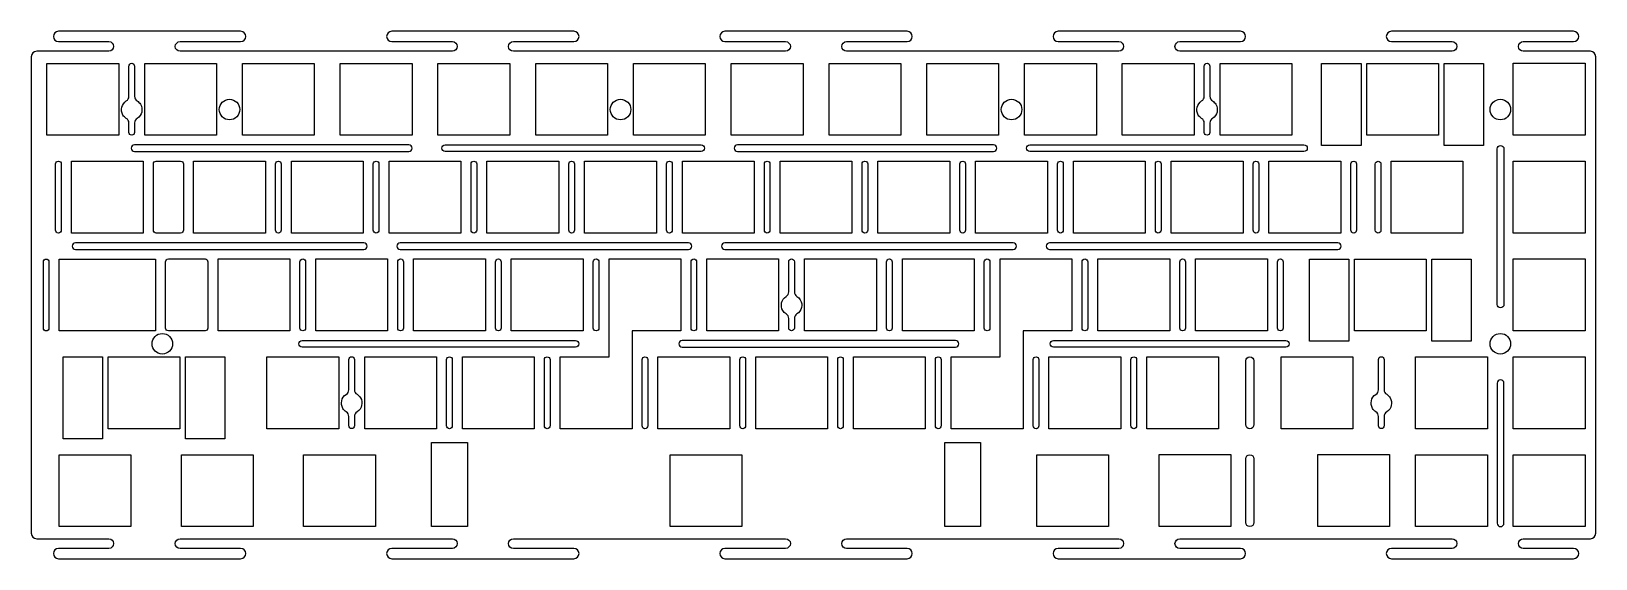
# Model space of a CAD drawing. Header units: millimetres. Extents: x 3 to 308, y -111 to -8.
import ezdxf

# ---------------------------------------------------------------- set-up
doc = ezdxf.new("R2010")
doc.units = ezdxf.units.MM
doc.layers.get('0').update_dxf_attribs({"linetype": 'CONTINUOUS'})

msp = doc.modelspace()

# ---------------------------------------------------------------- linework, layer by layer
for p, q in [((43.61, -8.36), (8.11, -8.36)), ((108.55, -8.36), (73.05, -8.36)), ((173.49, -8.36), (137.99, -8.36)), ((238.43, -8.36), (202.93, -8.36)), ((303.36, -8.36), (267.86, -8.36)), ((8.11, -10.36), (17.92, -10.36)), ((31.81, -10.36), (43.61, -10.36)), ((73.05, -10.36), (84.86, -10.36)), ((96.75, -10.36), (108.55, -10.36)), ((137.99, -10.36), (149.79, -10.36)), ((161.68, -10.36), (173.49, -10.36)), ((202.93, -10.36), (214.73, -10.36)), ((226.62, -10.36), (238.43, -10.36)), ((267.86, -10.36), (279.67, -10.36)), ((293.56, -10.36), (303.36, -10.36)), ((2.81, -13.3), (2.81, -106.11)), ((17.92, -12.25), (3.86, -12.25)), ((21.83, -21.02), (21.83, -15.14)), ((22.93, -15.14), (22.93, -21.01)), ((84.86, -12.25), (31.81, -12.25)), ((149.79, -12.25), (96.75, -12.25)), ((214.73, -12.25), (161.68, -12.25)), ((279.67, -12.25), (226.62, -12.25)), ((231.38, -21.02), (231.38, -15.14)), ((232.48, -15.14), (232.48, -21.01)), ((306.62, -12.25), (293.56, -12.25)), ((307.67, -106.11), (307.67, -13.3)), ((21.83, -28.04), (21.83, -26.21)), ((22.93, -26.21), (22.93, -28.04)), ((231.38, -28.04), (231.38, -26.21)), ((232.48, -26.21), (232.48, -28.04)), ((76.36, -30.47), (22.94, -30.47)), ((83.46, -30.47), (133.33, -30.47)), ((190.3, -30.47), (140.43, -30.47)), ((197.4, -30.47), (250.82, -30.47)), ((22.94, -31.77), (76.36, -31.77)), ((133.33, -31.77), (83.46, -31.77)), ((140.43, -31.77), (190.3, -31.77)), ((250.82, -31.77), (197.4, -31.77)), ((288.49, -61.55), (288.49, -31.25)), ((289.79, -31.25), (289.79, -61.55)), ((7.55, -47.09), (7.55, -34.19)), ((8.65, -34.19), (8.65, -47.09)), ((26.6, -47.09), (26.6, -34.19)), ((27.15, -33.64), (31.91, -33.64)), ((32.46, -34.19), (32.46, -47.09)), ((50.41, -47.09), (50.41, -34.19)), ((51.51, -34.19), (51.51, -47.09)), ((69.46, -47.09), (69.46, -34.19)), ((70.56, -34.19), (70.56, -47.09)), ((88.51, -47.09), (88.51, -34.19)), ((89.61, -34.19), (89.61, -47.09)), ((107.56, -47.09), (107.56, -34.19)), ((108.66, -34.19), (108.66, -47.09)), ((126.61, -47.09), (126.61, -34.19)), ((127.71, -34.19), (127.71, -47.09)), ((145.66, -47.09), (145.66, -34.19)), ((146.76, -34.19), (146.76, -47.09)), ((164.71, -47.09), (164.71, -34.19)), ((165.81, -34.19), (165.81, -47.09)), ((183.76, -47.09), (183.76, -34.19)), ((184.86, -34.19), (184.86, -47.09)), ((202.81, -47.09), (202.81, -34.19)), ((203.91, -34.19), (203.91, -47.09)), ((221.86, -47.09), (221.86, -34.19)), ((222.96, -34.19), (222.96, -47.09)), ((240.91, -47.09), (240.91, -34.19)), ((242.01, -34.19), (242.01, -47.09)), ((259.96, -47.09), (259.96, -34.19)), ((261.06, -34.19), (261.06, -47.09)), ((264.72, -47.1), (264.72, -34.2)), ((265.82, -34.2), (265.82, -47.1)), ((31.91, -47.64), (27.15, -47.64)), ((67.6, -49.53), (11.42, -49.53)), ((11.42, -50.83), (67.6, -50.83)), ((130.88, -49.53), (74.7, -49.53)), ((74.7, -50.83), (130.88, -50.83)), ((194.16, -49.53), (137.98, -49.53)), ((137.98, -50.83), (194.16, -50.83)), ((257.43, -49.53), (201.26, -49.53)), ((201.26, -50.83), (257.43, -50.83)), ((5.16, -66.16), (5.16, -53.26)), ((6.26, -53.26), (6.26, -66.16)), ((28.98, -66.14), (28.98, -53.24)), ((29.53, -52.69), (36.67, -52.69)), ((37.22, -53.24), (37.22, -66.14)), ((55.17, -66.14), (55.17, -53.24)), ((56.27, -53.24), (56.27, -66.14)), ((74.22, -66.14), (74.22, -53.24)), ((75.32, -53.24), (75.32, -66.14)), ((93.27, -66.14), (93.27, -53.24)), ((94.37, -53.24), (94.37, -66.14)), ((112.32, -66.14), (112.32, -53.24)), ((113.42, -53.24), (113.42, -66.14)), ((131.37, -66.14), (131.37, -53.24)), ((132.47, -53.24), (132.47, -66.14)), ((150.41, -59.1), (150.41, -53.23)), ((151.51, -53.23), (151.51, -59.1)), ((169.47, -66.14), (169.47, -53.24)), ((170.57, -53.24), (170.57, -66.14)), ((188.52, -66.14), (188.52, -53.24)), ((189.62, -53.24), (189.62, -66.14)), ((207.57, -66.14), (207.57, -53.24)), ((208.67, -53.24), (208.67, -66.14)), ((226.62, -66.14), (226.62, -53.24)), ((227.72, -53.24), (227.72, -66.14)), ((245.67, -66.14), (245.67, -53.24)), ((246.77, -53.24), (246.77, -66.14)), ((36.67, -66.69), (29.53, -66.69)), ((150.41, -66.13), (150.41, -64.29)), ((151.51, -64.3), (151.51, -66.13)), ((55.58, -68.55), (108.85, -68.55)), ((108.85, -69.85), (55.58, -69.85)), ((182.89, -68.55), (129.63, -68.55)), ((129.63, -69.85), (182.89, -69.85)), ((202.01, -68.55), (247.28, -68.55)), ((247.28, -69.85), (202.01, -69.85)), ((64.69, -78.15), (64.69, -72.28)), ((65.79, -72.28), (65.79, -78.15)), ((83.75, -85.19), (83.75, -72.29)), ((84.85, -72.29), (84.85, -85.19)), ((102.8, -85.19), (102.8, -72.29)), ((103.9, -72.29), (103.9, -85.19)), ((121.85, -85.19), (121.85, -72.29)), ((122.95, -72.29), (122.95, -85.19)), ((140.9, -85.19), (140.9, -72.29)), ((142, -72.29), (142, -85.19)), ((159.95, -85.19), (159.95, -72.29)), ((161.05, -72.29), (161.05, -85.19)), ((179, -85.19), (179, -72.29)), ((180.1, -72.29), (180.1, -85.19)), ((198.05, -85.19), (198.05, -72.29)), ((199.15, -72.29), (199.15, -85.19)), ((217.1, -85.19), (217.1, -72.29)), ((218.2, -72.29), (218.2, -85.19)), ((239.47, -84.94), (239.47, -72.54)), ((241.07, -72.54), (241.07, -84.94)), ((265.34, -78.15), (265.34, -72.28)), ((266.44, -72.28), (266.44, -78.15)), ((288.49, -76.86), (288.49, -104.16)), ((289.79, -104.16), (289.79, -76.86)), ((64.69, -85.18), (64.69, -83.34)), ((65.79, -83.35), (65.79, -85.18)), ((265.34, -85.18), (265.34, -83.34)), ((266.44, -83.35), (266.44, -85.18)), ((239.47, -104), (239.47, -91.6)), ((241.07, -91.6), (241.07, -104)), ((3.86, -107.16), (17.92, -107.16)), ((17.92, -109.05), (8.11, -109.05)), ((31.81, -107.16), (84.86, -107.16)), ((43.61, -109.05), (31.81, -109.05)), ((84.86, -109.05), (73.05, -109.05)), ((96.75, -107.16), (149.79, -107.16)), ((108.55, -109.05), (96.75, -109.05)), ((149.79, -109.05), (137.99, -109.05)), ((161.68, -107.16), (214.73, -107.16)), ((173.49, -109.05), (161.68, -109.05)), ((214.73, -109.05), (202.93, -109.05)), ((226.62, -107.16), (279.67, -107.16)), ((238.43, -109.05), (226.62, -109.05)), ((279.67, -109.05), (267.86, -109.05)), ((293.56, -107.16), (306.62, -107.16)), ((303.36, -109.05), (293.56, -109.05)), ((8.11, -111.05), (43.61, -111.05)), ((73.05, -111.05), (108.55, -111.05)), ((137.99, -111.05), (173.49, -111.05)), ((202.93, -111.05), (238.43, -111.05)), ((267.86, -111.05), (303.36, -111.05))]:
    msp.add_line(p, q)
for points in [[(19.86, -14.6), (19.86, -28.6), (5.86, -28.6), (5.86, -14.6)], [(24.91, -28.6), (24.91, -14.6), (38.91, -14.6), (38.91, -28.6)], [(43.96, -14.6), (57.96, -14.6), (57.96, -28.6), (43.96, -28.6)], [(63.01, -14.6), (77.01, -14.6), (77.01, -28.6), (63.01, -28.6)], [(96.06, -14.6), (96.06, -28.6), (82.06, -28.6), (82.06, -14.6)], [(115.11, -14.6), (115.11, -28.6), (101.11, -28.6), (101.11, -14.6)], [(134.16, -14.6), (134.16, -28.6), (120.16, -28.6), (120.16, -14.6)], [(153.21, -28.6), (139.21, -28.6), (139.21, -14.6), (153.21, -14.6)], [(158.26, -14.6), (172.26, -14.6), (172.26, -28.6), (158.26, -28.6)], [(177.31, -14.6), (191.31, -14.6), (191.31, -28.6), (177.31, -28.6)], [(196.36, -28.6), (196.36, -14.6), (210.36, -14.6), (210.36, -28.6)], [(215.41, -14.6), (229.41, -14.6), (229.41, -28.6), (215.41, -28.6)], [(234.46, -28.6), (234.46, -14.6), (248.46, -14.6), (248.46, -28.6)], [(261.94, -14.6), (261.94, -30.6), (254.26, -30.6), (254.26, -14.6)], [(263.04, -28.6), (263.04, -14.6), (277.04, -14.6), (277.04, -28.6)], [(285.81, -14.6), (285.81, -30.6), (278.13, -30.6), (278.13, -14.6)], [(305.61, -28.59), (291.61, -28.59), (291.61, -14.59), (305.61, -14.59)], [(10.62, -33.64), (24.62, -33.64), (24.62, -47.64), (10.62, -47.64)], [(48.44, -47.64), (34.44, -47.64), (34.44, -33.64), (48.44, -33.64)], [(53.49, -33.64), (67.49, -33.64), (67.49, -47.64), (53.49, -47.64)], [(72.54, -33.64), (86.54, -33.64), (86.54, -47.64), (72.54, -47.64)], [(105.59, -33.64), (105.59, -47.64), (91.59, -47.64), (91.59, -33.64)], [(124.64, -33.64), (124.64, -47.64), (110.64, -47.64), (110.64, -33.64)], [(129.69, -33.64), (143.69, -33.64), (143.69, -47.64), (129.69, -47.64)], [(162.74, -33.64), (162.74, -47.64), (148.74, -47.64), (148.74, -33.64)], [(167.79, -47.64), (167.79, -33.64), (181.79, -33.64), (181.79, -47.64)], [(186.84, -47.64), (186.84, -33.64), (200.84, -33.64), (200.84, -47.64)], [(219.89, -47.64), (205.89, -47.64), (205.89, -33.64), (219.89, -33.64)], [(238.94, -47.64), (224.94, -47.64), (224.94, -33.64), (238.94, -33.64)], [(257.99, -33.64), (257.99, -47.64), (243.99, -47.64), (243.99, -33.64)], [(267.8, -33.65), (281.8, -33.65), (281.8, -47.65), (267.8, -47.65)], [(305.61, -33.64), (305.61, -47.64), (291.61, -47.64), (291.61, -33.64)], [(8.23, -52.71), (27, -52.71), (27, -66.66), (8.23, -66.66)], [(53.2, -66.69), (39.2, -66.69), (39.2, -52.69), (53.2, -52.69)], [(58.25, -66.69), (58.25, -52.69), (72.25, -52.69), (72.25, -66.69)], [(77.3, -66.69), (77.3, -52.69), (91.3, -52.69), (91.3, -66.69)], [(110.35, -52.69), (110.35, -66.69), (96.35, -66.69), (96.35, -52.69)], [(105.88, -71.74), (115.4, -71.74), (115.4, -52.69), (129.4, -52.69), (129.4, -66.69), (119.88, -66.69), (119.88, -85.74), (105.88, -85.74)], [(148.45, -66.69), (134.45, -66.69), (134.45, -52.69), (148.45, -52.69)], [(167.5, -66.69), (153.5, -66.69), (153.5, -52.69), (167.5, -52.69)], [(172.55, -66.69), (172.55, -52.69), (186.55, -52.69), (186.55, -66.69)], [(205.6, -66.69), (196.08, -66.69), (196.08, -71.74), (196.08, -85.74), (182.08, -85.74), (182.08, -71.74), (191.6, -71.74), (191.6, -52.69), (205.6, -52.69)], [(210.65, -66.69), (210.65, -52.69), (224.65, -52.69), (224.65, -66.69)], [(243.7, -66.69), (229.7, -66.69), (229.7, -52.69), (243.7, -52.69)], [(251.88, -68.7), (251.88, -52.7), (259.56, -52.7), (259.56, -68.7)], [(274.65, -52.7), (274.65, -66.7), (260.65, -66.7), (260.65, -52.7)], [(275.75, -52.7), (283.43, -52.7), (283.43, -68.7), (275.75, -68.7)], [(305.61, -66.69), (291.61, -66.69), (291.61, -52.69), (305.61, -52.69)], [(9, -71.74), (16.67, -71.74), (16.67, -87.74), (9, -87.74)], [(31.77, -71.74), (31.77, -85.74), (17.77, -85.74), (17.77, -71.74)], [(40.55, -71.74), (40.55, -87.74), (32.87, -87.74), (32.87, -71.74)], [(48.73, -71.74), (62.73, -71.74), (62.73, -85.74), (48.73, -85.74)], [(67.78, -85.74), (67.78, -71.74), (81.78, -71.74), (81.78, -85.74)], [(86.83, -85.74), (86.83, -71.74), (100.83, -71.74), (100.83, -85.74)], [(124.93, -85.74), (124.93, -71.74), (138.93, -71.74), (138.93, -85.74)], [(143.98, -71.74), (157.98, -71.74), (157.98, -85.74), (143.98, -85.74)], [(163.03, -71.74), (177.03, -71.74), (177.03, -85.74), (163.03, -85.74)], [(215.13, -71.74), (215.13, -85.74), (201.13, -85.74), (201.13, -71.74)], [(234.18, -71.74), (234.18, -85.74), (220.18, -85.74), (220.18, -71.74)], [(260.37, -85.74), (246.37, -85.74), (246.37, -71.74), (260.37, -71.74)], [(272.56, -71.74), (286.56, -71.74), (286.56, -85.74), (272.56, -85.74)], [(291.61, -71.74), (305.61, -71.74), (305.61, -85.74), (291.61, -85.74)], [(8.24, -104.8), (8.24, -90.8), (22.24, -90.8), (22.24, -104.8)], [(46.05, -90.8), (46.05, -104.8), (32.05, -104.8), (32.05, -90.8)], [(55.87, -104.8), (55.87, -90.8), (69.87, -90.8), (69.87, -104.8)], [(87.8, -104.8), (80.8, -104.8), (80.8, -88.45), (87.8, -88.45)], [(127.3, -90.8), (141.3, -90.8), (141.3, -104.8), (127.3, -104.8)], [(187.8, -88.45), (187.8, -104.8), (180.8, -104.8), (180.8, -88.45)], [(198.74, -90.8), (212.74, -90.8), (212.74, -104.8), (198.74, -104.8)], [(236.57, -90.79), (236.57, -104.79), (222.57, -104.79), (222.57, -90.79)], [(253.51, -104.79), (253.51, -90.79), (267.51, -90.79), (267.51, -104.79)], [(272.56, -90.8), (286.56, -90.8), (286.56, -104.8), (272.56, -104.8)], [(305.61, -104.81), (291.61, -104.81), (291.61, -90.81), (305.61, -90.81)]]:
    msp.add_lwpolyline(points, close=True)
for centre in [(41.44, -23.6), (117.64, -23.6), (193.84, -23.6), (289.09, -23.6), (28.34, -69.2), (289.09, -69.2)]:
    msp.add_circle(centre, 2)
for points, knots in [([(8.11, -8.36), (7.56, -8.36), (7.11, -8.81), (7.11, -9.91), (7.56, -10.36), (8.11, -10.36)], [91, 91, 91, 91, 92, 92, 93, 93, 93, 93]), ([(43.61, -10.36), (44.17, -10.36), (44.61, -9.91), (44.61, -9.36), (44.61, -8.81), (44.17, -8.36), (43.61, -8.36)], [88, 88, 88, 88, 89, 89, 89, 90, 90, 90, 90]), ([(73.05, -8.36), (72.5, -8.36), (72.05, -8.81), (72.05, -9.36), (72.05, -9.91), (72.5, -10.36), (73.05, -10.36)], [79, 79, 79, 79, 80, 80, 80, 81, 81, 81, 81]), ([(108.55, -10.36), (109.1, -10.36), (109.55, -9.91), (109.55, -9.36), (109.55, -8.81), (109.1, -8.36), (108.55, -8.36)], [76, 76, 76, 76, 77, 77, 77, 78, 78, 78, 78]), ([(137.99, -8.36), (137.44, -8.36), (136.99, -8.81), (136.99, -9.36), (136.99, -9.91), (137.44, -10.36), (137.99, -10.36)], [67, 67, 67, 67, 68, 68, 68, 69, 69, 69, 69]), ([(173.49, -10.36), (174.04, -10.36), (174.49, -9.91), (174.49, -9.36), (174.49, -8.81), (174.04, -8.36), (173.49, -8.36)], [64, 64, 64, 64, 65, 65, 65, 66, 66, 66, 66]), ([(202.93, -8.36), (202.37, -8.36), (201.93, -8.81), (201.93, -9.36), (201.93, -9.91), (202.37, -10.36), (202.93, -10.36)], [55, 55, 55, 55, 56, 56, 56, 57, 57, 57, 57]), ([(238.43, -10.36), (238.98, -10.36), (239.43, -9.91), (239.43, -9.36), (239.43, -8.81), (238.98, -8.36), (238.43, -8.36)], [52, 52, 52, 52, 53, 53, 53, 54, 54, 54, 54]), ([(267.86, -8.36), (267.31, -8.36), (266.86, -8.81), (266.86, -9.36), (266.86, -9.91), (267.31, -10.36), (267.86, -10.36)], [43, 43, 43, 43, 44, 44, 44, 45, 45, 45, 45]), ([(303.36, -10.36), (303.92, -10.36), (304.36, -9.91), (304.36, -8.81), (303.92, -8.36), (303.36, -8.36)], [40, 40, 40, 40, 41, 41, 42, 42, 42, 42]), ([(17.92, -10.36), (18.44, -10.36), (18.86, -10.78), (18.86, -11.3), (18.86, -11.82), (18.44, -12.25), (17.92, -12.25)], [94, 94, 94, 94, 95, 95, 95, 96, 96, 96, 96]), ([(31.81, -12.25), (31.29, -12.25), (30.86, -11.83), (30.86, -11.3), (30.86, -10.78), (31.29, -10.36), (31.81, -10.36)], [85, 85, 85, 85, 86, 86, 86, 87, 87, 87, 87]), ([(84.86, -10.36), (85.38, -10.36), (85.8, -10.78), (85.8, -11.3), (85.8, -11.82), (85.38, -12.25), (84.86, -12.25)], [82, 82, 82, 82, 83, 83, 83, 84, 84, 84, 84]), ([(96.75, -12.25), (96.22, -12.25), (95.8, -11.83), (95.8, -11.3), (95.8, -10.78), (96.22, -10.36), (96.75, -10.36)], [73, 73, 73, 73, 74, 74, 74, 75, 75, 75, 75]), ([(149.79, -10.36), (150.32, -10.36), (150.74, -10.78), (150.74, -11.3), (150.74, -11.82), (150.32, -12.25), (149.79, -12.25)], [70, 70, 70, 70, 71, 71, 71, 72, 72, 72, 72]), ([(161.68, -12.25), (161.16, -12.25), (160.74, -11.83), (160.74, -11.3), (160.74, -10.78), (161.16, -10.36), (161.68, -10.36)], [61, 61, 61, 61, 62, 62, 62, 63, 63, 63, 63]), ([(214.73, -10.36), (215.25, -10.36), (215.68, -10.78), (215.68, -11.3), (215.68, -11.82), (215.25, -12.25), (214.73, -12.25)], [58, 58, 58, 58, 59, 59, 59, 60, 60, 60, 60]), ([(226.62, -12.25), (226.1, -12.25), (225.68, -11.83), (225.68, -11.3), (225.68, -10.78), (226.1, -10.36), (226.62, -10.36)], [49, 49, 49, 49, 50, 50, 50, 51, 51, 51, 51]), ([(279.67, -10.36), (280.19, -10.36), (280.61, -10.78), (280.61, -11.3), (280.61, -11.82), (280.19, -12.25), (279.67, -12.25)], [46, 46, 46, 46, 47, 47, 47, 48, 48, 48, 48]), ([(293.56, -12.25), (293.04, -12.25), (292.61, -11.83), (292.61, -11.3), (292.61, -10.78), (293.04, -10.36), (293.56, -10.36)], [37, 37, 37, 37, 38, 38, 38, 39, 39, 39, 39]), ([(21.83, -15.14), (21.83, -14.84), (22.07, -14.59), (22.68, -14.59), (22.93, -14.84), (22.93, -15.14)], [6, 6, 6, 6, 7, 7, 8, 8, 8, 8]), ([(231.38, -15.14), (231.38, -14.84), (231.62, -14.59), (232.23, -14.59), (232.48, -14.84), (232.48, -15.14)], [6, 6, 6, 6, 7, 7, 8, 8, 8, 8]), ([(21.83, -26.21), (21.83, -25.84), (21.64, -25.5), (21.33, -25.31), (21.06, -25.15), (20.84, -24.93), (20.68, -24.66), (20.1, -23.72), (20.39, -22.49), (21.33, -21.91), (21.64, -21.72), (21.83, -21.38), (21.83, -21.02)], [0, 0, 0, 0, 1, 1, 1, 2, 2, 2, 3, 3, 3, 4, 4, 4, 4]), ([(22.93, -21.01), (22.93, -21.38), (23.12, -21.72), (23.43, -21.91), (23.69, -22.07), (23.92, -22.3), (24.08, -22.57), (24.66, -23.51), (24.37, -24.74), (23.43, -25.32), (23.12, -25.51), (22.93, -25.85), (22.93, -26.21)], [9, 9, 9, 9, 10, 10, 10, 11, 11, 11, 12, 12, 12, 13, 13, 13, 13]), ([(231.38, -26.21), (231.38, -25.84), (231.19, -25.5), (230.88, -25.31), (230.61, -25.15), (230.39, -24.93), (230.23, -24.66), (229.65, -23.72), (229.94, -22.49), (230.88, -21.91), (231.19, -21.72), (231.38, -21.38), (231.38, -21.02)], [0, 0, 0, 0, 1, 1, 1, 2, 2, 2, 3, 3, 3, 4, 4, 4, 4]), ([(232.48, -21.01), (232.48, -21.38), (232.66, -21.72), (232.98, -21.91), (233.24, -22.07), (233.47, -22.3), (233.63, -22.57), (234.21, -23.51), (233.92, -24.74), (232.98, -25.32), (232.66, -25.51), (232.48, -25.85), (232.48, -26.21)], [9, 9, 9, 9, 10, 10, 10, 11, 11, 11, 12, 12, 12, 13, 13, 13, 13]), ([(22.93, -28.04), (22.93, -28.34), (22.68, -28.59), (22.07, -28.59), (21.83, -28.34), (21.83, -28.04)], [15, 15, 15, 15, 16, 16, 17, 17, 17, 17]), ([(22.94, -30.47), (22.58, -30.47), (22.29, -30.76), (22.29, -31.12), (22.29, -31.48), (22.58, -31.77), (22.94, -31.77)], [0, 0, 0, 0, 1, 1, 1, 2, 2, 2, 2]), ([(76.36, -31.77), (76.72, -31.77), (77.01, -31.48), (77.01, -31.12), (77.01, -30.76), (76.72, -30.47), (76.36, -30.47)], [3, 3, 3, 3, 4, 4, 4, 5, 5, 5, 5]), ([(83.46, -31.77), (83.1, -31.77), (82.81, -31.48), (82.81, -31.12), (82.81, -30.76), (83.1, -30.47), (83.46, -30.47)], [3, 3, 3, 3, 4, 4, 4, 5, 5, 5, 5]), ([(133.33, -30.47), (133.69, -30.47), (133.98, -30.76), (133.98, -31.12), (133.98, -31.48), (133.69, -31.77), (133.33, -31.77)], [0, 0, 0, 0, 1, 1, 1, 2, 2, 2, 2]), ([(140.43, -30.47), (140.07, -30.47), (139.78, -30.76), (139.78, -31.12), (139.78, -31.48), (140.07, -31.77), (140.43, -31.77)], [3, 3, 3, 3, 4, 4, 4, 5, 5, 5, 5]), ([(190.3, -31.77), (190.66, -31.77), (190.95, -31.48), (190.95, -31.12), (190.95, -30.76), (190.66, -30.47), (190.3, -30.47)], [0, 0, 0, 0, 1, 1, 1, 2, 2, 2, 2]), ([(197.4, -31.77), (197.04, -31.77), (196.75, -31.48), (196.75, -31.12), (196.75, -30.76), (197.04, -30.47), (197.4, -30.47)], [3, 3, 3, 3, 4, 4, 4, 5, 5, 5, 5]), ([(232.48, -28.04), (232.48, -28.34), (232.23, -28.59), (231.62, -28.59), (231.38, -28.34), (231.38, -28.04)], [15, 15, 15, 15, 16, 16, 17, 17, 17, 17]), ([(250.82, -30.47), (251.18, -30.47), (251.47, -30.76), (251.47, -31.12), (251.47, -31.48), (251.18, -31.77), (250.82, -31.77)], [0, 0, 0, 0, 1, 1, 1, 2, 2, 2, 2]), ([(288.49, -31.25), (288.49, -30.89), (288.78, -30.6), (289.14, -30.6), (289.5, -30.6), (289.79, -30.89), (289.79, -31.25)], [3, 3, 3, 3, 4, 4, 4, 5, 5, 5, 5]), ([(7.55, -34.19), (7.55, -33.89), (7.79, -33.64), (8.4, -33.64), (8.65, -33.89), (8.65, -34.19)], [1, 1, 1, 1, 2, 2, 3, 3, 3, 3]), ([(50.41, -34.19), (50.41, -33.89), (50.66, -33.64), (51.26, -33.64), (51.51, -33.89), (51.51, -34.19)], [6, 6, 6, 6, 7, 7, 8, 8, 8, 8]), ([(69.46, -34.19), (69.46, -33.89), (69.71, -33.64), (70.31, -33.64), (70.56, -33.89), (70.56, -34.19)], [1, 1, 1, 1, 2, 2, 3, 3, 3, 3]), ([(88.51, -34.19), (88.51, -33.89), (88.76, -33.64), (89.36, -33.64), (89.61, -33.89), (89.61, -34.19)], [6, 6, 6, 6, 7, 7, 8, 8, 8, 8]), ([(107.56, -34.19), (107.56, -33.89), (107.81, -33.64), (108.41, -33.64), (108.66, -33.89), (108.66, -34.19)], [1, 1, 1, 1, 2, 2, 3, 3, 3, 3]), ([(126.61, -34.19), (126.61, -33.89), (126.86, -33.64), (127.46, -33.64), (127.71, -33.89), (127.71, -34.19)], [6, 6, 6, 6, 7, 7, 8, 8, 8, 8]), ([(145.66, -34.19), (145.66, -33.89), (145.91, -33.64), (146.51, -33.64), (146.76, -33.89), (146.76, -34.19)], [1, 1, 1, 1, 2, 2, 3, 3, 3, 3]), ([(164.71, -34.19), (164.71, -33.89), (164.96, -33.64), (165.56, -33.64), (165.81, -33.89), (165.81, -34.19)], [6, 6, 6, 6, 7, 7, 8, 8, 8, 8]), ([(183.76, -34.19), (183.76, -33.89), (184.01, -33.64), (184.61, -33.64), (184.86, -33.89), (184.86, -34.19)], [1, 1, 1, 1, 2, 2, 3, 3, 3, 3]), ([(202.81, -34.19), (202.81, -33.89), (203.06, -33.64), (203.66, -33.64), (203.91, -33.89), (203.91, -34.19)], [6, 6, 6, 6, 7, 7, 8, 8, 8, 8]), ([(221.86, -34.19), (221.86, -33.89), (222.11, -33.64), (222.71, -33.64), (222.96, -33.89), (222.96, -34.19)], [1, 1, 1, 1, 2, 2, 3, 3, 3, 3]), ([(240.91, -34.19), (240.91, -33.89), (241.16, -33.64), (241.76, -33.64), (242.01, -33.89), (242.01, -34.19)], [6, 6, 6, 6, 7, 7, 8, 8, 8, 8]), ([(259.96, -34.19), (259.96, -33.89), (260.21, -33.64), (260.81, -33.64), (261.06, -33.89), (261.06, -34.19)], [1, 1, 1, 1, 2, 2, 3, 3, 3, 3]), ([(264.72, -34.2), (264.72, -33.9), (264.97, -33.65), (265.58, -33.65), (265.82, -33.9), (265.82, -34.2)], [6, 6, 6, 6, 7, 7, 8, 8, 8, 8]), ([(8.65, -47.09), (8.65, -47.39), (8.4, -47.64), (7.79, -47.64), (7.55, -47.39), (7.55, -47.09)], [5, 5, 5, 5, 6, 6, 7, 7, 7, 7]), ([(51.51, -47.09), (51.51, -47.39), (51.26, -47.64), (50.66, -47.64), (50.41, -47.39), (50.41, -47.09)], [2, 2, 2, 2, 3, 3, 4, 4, 4, 4]), ([(70.56, -47.09), (70.56, -47.39), (70.31, -47.64), (69.71, -47.64), (69.46, -47.39), (69.46, -47.09)], [5, 5, 5, 5, 6, 6, 7, 7, 7, 7]), ([(89.61, -47.09), (89.61, -47.39), (89.36, -47.64), (88.76, -47.64), (88.51, -47.39), (88.51, -47.09)], [2, 2, 2, 2, 3, 3, 4, 4, 4, 4]), ([(108.66, -47.09), (108.66, -47.39), (108.41, -47.64), (107.81, -47.64), (107.56, -47.39), (107.56, -47.09)], [5, 5, 5, 5, 6, 6, 7, 7, 7, 7]), ([(127.71, -47.09), (127.71, -47.39), (127.46, -47.64), (126.86, -47.64), (126.61, -47.39), (126.61, -47.09)], [2, 2, 2, 2, 3, 3, 4, 4, 4, 4]), ([(146.76, -47.09), (146.76, -47.39), (146.51, -47.64), (145.91, -47.64), (145.66, -47.39), (145.66, -47.09)], [5, 5, 5, 5, 6, 6, 7, 7, 7, 7]), ([(165.81, -47.09), (165.81, -47.39), (165.56, -47.64), (164.96, -47.64), (164.71, -47.39), (164.71, -47.09)], [2, 2, 2, 2, 3, 3, 4, 4, 4, 4]), ([(184.86, -47.09), (184.86, -47.39), (184.61, -47.64), (184.01, -47.64), (183.76, -47.39), (183.76, -47.09)], [5, 5, 5, 5, 6, 6, 7, 7, 7, 7]), ([(203.91, -47.09), (203.91, -47.39), (203.66, -47.64), (203.06, -47.64), (202.81, -47.39), (202.81, -47.09)], [2, 2, 2, 2, 3, 3, 4, 4, 4, 4]), ([(222.96, -47.09), (222.96, -47.39), (222.71, -47.64), (222.11, -47.64), (221.86, -47.39), (221.86, -47.09)], [5, 5, 5, 5, 6, 6, 7, 7, 7, 7]), ([(242.01, -47.09), (242.01, -47.39), (241.76, -47.64), (241.16, -47.64), (240.91, -47.39), (240.91, -47.09)], [2, 2, 2, 2, 3, 3, 4, 4, 4, 4]), ([(261.06, -47.09), (261.06, -47.39), (260.81, -47.64), (260.21, -47.64), (259.96, -47.39), (259.96, -47.09)], [5, 5, 5, 5, 6, 6, 7, 7, 7, 7]), ([(265.82, -47.1), (265.82, -47.41), (265.58, -47.65), (264.97, -47.65), (264.72, -47.41), (264.72, -47.1)], [2, 2, 2, 2, 3, 3, 4, 4, 4, 4]), ([(11.42, -49.53), (11.06, -49.53), (10.77, -49.82), (10.77, -50.18), (10.77, -50.54), (11.06, -50.83), (11.42, -50.83)], [1, 1, 1, 1, 2, 2, 2, 3, 3, 3, 3]), ([(67.6, -50.83), (67.96, -50.83), (68.25, -50.54), (68.25, -50.18), (68.25, -49.82), (67.96, -49.53), (67.6, -49.53)], [4, 4, 4, 4, 5, 5, 5, 6, 6, 6, 6]), ([(74.7, -49.53), (74.34, -49.53), (74.05, -49.82), (74.05, -50.18), (74.05, -50.54), (74.34, -50.83), (74.7, -50.83)], [1, 1, 1, 1, 2, 2, 2, 3, 3, 3, 3]), ([(130.88, -50.83), (131.24, -50.83), (131.53, -50.54), (131.53, -50.18), (131.53, -49.82), (131.24, -49.53), (130.88, -49.53)], [4, 4, 4, 4, 5, 5, 5, 6, 6, 6, 6]), ([(137.98, -49.53), (137.62, -49.53), (137.33, -49.82), (137.33, -50.18), (137.33, -50.54), (137.62, -50.83), (137.98, -50.83)], [1, 1, 1, 1, 2, 2, 2, 3, 3, 3, 3]), ([(194.16, -50.83), (194.51, -50.83), (194.81, -50.54), (194.81, -50.18), (194.81, -49.82), (194.52, -49.53), (194.16, -49.53)], [4, 4, 4, 4, 5, 5, 5, 6, 6, 6, 6]), ([(201.26, -49.53), (200.9, -49.53), (200.61, -49.82), (200.61, -50.18), (200.61, -50.54), (200.9, -50.83), (201.26, -50.83)], [1, 1, 1, 1, 2, 2, 2, 3, 3, 3, 3]), ([(257.43, -50.83), (257.79, -50.83), (258.08, -50.54), (258.08, -50.18), (258.08, -49.82), (257.79, -49.53), (257.43, -49.53)], [4, 4, 4, 4, 5, 5, 5, 6, 6, 6, 6]), ([(5.16, -53.26), (5.16, -52.96), (5.41, -52.71), (6.01, -52.71), (6.26, -52.96), (6.26, -53.26)], [1, 1, 1, 1, 2, 2, 3, 3, 3, 3]), ([(55.17, -53.24), (55.17, -52.94), (55.42, -52.69), (56.03, -52.69), (56.27, -52.94), (56.27, -53.24)], [6, 6, 6, 6, 7, 7, 8, 8, 8, 8]), ([(74.22, -53.24), (74.22, -52.94), (74.47, -52.69), (75.08, -52.69), (75.32, -52.94), (75.32, -53.24)], [1, 1, 1, 1, 2, 2, 3, 3, 3, 3]), ([(93.27, -53.24), (93.27, -52.94), (93.52, -52.69), (94.13, -52.69), (94.37, -52.94), (94.37, -53.24)], [6, 6, 6, 6, 7, 7, 8, 8, 8, 8]), ([(112.32, -53.24), (112.32, -52.94), (112.57, -52.69), (113.18, -52.69), (113.42, -52.94), (113.42, -53.24)], [1, 1, 1, 1, 2, 2, 3, 3, 3, 3]), ([(131.37, -53.24), (131.37, -52.94), (131.62, -52.69), (132.23, -52.69), (132.47, -52.94), (132.47, -53.24)], [6, 6, 6, 6, 7, 7, 8, 8, 8, 8]), ([(150.41, -53.23), (150.41, -52.92), (150.66, -52.68), (151.27, -52.68), (151.51, -52.92), (151.51, -53.23)], [6, 6, 6, 6, 7, 7, 8, 8, 8, 8]), ([(169.47, -53.24), (169.47, -52.94), (169.72, -52.69), (170.33, -52.69), (170.57, -52.94), (170.57, -53.24)], [6, 6, 6, 6, 7, 7, 8, 8, 8, 8]), ([(188.52, -53.24), (188.52, -52.94), (188.77, -52.69), (189.38, -52.69), (189.62, -52.94), (189.62, -53.24)], [1, 1, 1, 1, 2, 2, 3, 3, 3, 3]), ([(207.57, -53.24), (207.57, -52.94), (207.82, -52.69), (208.43, -52.69), (208.67, -52.94), (208.67, -53.24)], [6, 6, 6, 6, 7, 7, 8, 8, 8, 8]), ([(226.62, -53.24), (226.62, -52.94), (226.87, -52.69), (227.48, -52.69), (227.72, -52.94), (227.72, -53.24)], [1, 1, 1, 1, 2, 2, 3, 3, 3, 3]), ([(245.67, -53.24), (245.67, -52.94), (245.92, -52.69), (246.53, -52.69), (246.77, -52.94), (246.77, -53.24)], [6, 6, 6, 6, 7, 7, 8, 8, 8, 8]), ([(150.41, -64.29), (150.41, -63.93), (150.22, -63.59), (149.92, -63.4), (149.65, -63.24), (149.43, -63.01), (149.27, -62.75), (148.69, -61.81), (148.98, -60.58), (149.92, -60), (150.22, -59.81), (150.41, -59.47), (150.41, -59.1)], [0, 0, 0, 0, 1, 1, 1, 2, 2, 2, 3, 3, 3, 4, 4, 4, 4]), ([(151.51, -59.1), (151.51, -59.46), (151.7, -59.8), (152.01, -59.99), (152.28, -60.16), (152.51, -60.38), (152.67, -60.65), (153.25, -61.59), (152.95, -62.82), (152.01, -63.4), (151.7, -63.59), (151.51, -63.93), (151.51, -64.3)], [9, 9, 9, 9, 10, 10, 10, 11, 11, 11, 12, 12, 12, 13, 13, 13, 13]), ([(289.79, -61.55), (289.79, -61.91), (289.5, -62.2), (289.14, -62.2), (288.78, -62.2), (288.49, -61.91), (288.49, -61.55)], [0, 0, 0, 0, 1, 1, 1, 2, 2, 2, 2]), ([(6.26, -66.16), (6.26, -66.47), (6.01, -66.71), (5.41, -66.71), (5.16, -66.47), (5.16, -66.16)], [5, 5, 5, 5, 6, 6, 7, 7, 7, 7]), ([(56.27, -66.14), (56.27, -66.44), (56.03, -66.69), (55.42, -66.69), (55.17, -66.44), (55.17, -66.14)], [2, 2, 2, 2, 3, 3, 4, 4, 4, 4]), ([(75.32, -66.14), (75.32, -66.44), (75.08, -66.69), (74.47, -66.69), (74.22, -66.44), (74.22, -66.14)], [5, 5, 5, 5, 6, 6, 7, 7, 7, 7]), ([(94.37, -66.14), (94.37, -66.44), (94.13, -66.69), (93.52, -66.69), (93.27, -66.44), (93.27, -66.14)], [2, 2, 2, 2, 3, 3, 4, 4, 4, 4]), ([(113.42, -66.14), (113.42, -66.44), (113.18, -66.69), (112.57, -66.69), (112.32, -66.44), (112.32, -66.14)], [5, 5, 5, 5, 6, 6, 7, 7, 7, 7]), ([(132.47, -66.14), (132.47, -66.44), (132.23, -66.69), (131.62, -66.69), (131.37, -66.44), (131.37, -66.14)], [2, 2, 2, 2, 3, 3, 4, 4, 4, 4]), ([(151.51, -66.13), (151.51, -66.43), (151.27, -66.68), (150.66, -66.68), (150.41, -66.43), (150.41, -66.13)], [15, 15, 15, 15, 16, 16, 17, 17, 17, 17]), ([(170.57, -66.14), (170.57, -66.44), (170.33, -66.69), (169.72, -66.69), (169.47, -66.44), (169.47, -66.14)], [2, 2, 2, 2, 3, 3, 4, 4, 4, 4]), ([(189.62, -66.14), (189.62, -66.44), (189.38, -66.69), (188.77, -66.69), (188.52, -66.44), (188.52, -66.14)], [5, 5, 5, 5, 6, 6, 7, 7, 7, 7]), ([(208.67, -66.14), (208.67, -66.44), (208.43, -66.69), (207.82, -66.69), (207.57, -66.44), (207.57, -66.14)], [2, 2, 2, 2, 3, 3, 4, 4, 4, 4]), ([(227.72, -66.14), (227.72, -66.44), (227.48, -66.69), (226.87, -66.69), (226.62, -66.44), (226.62, -66.14)], [5, 5, 5, 5, 6, 6, 7, 7, 7, 7]), ([(246.77, -66.14), (246.77, -66.44), (246.53, -66.69), (245.92, -66.69), (245.67, -66.44), (245.67, -66.14)], [2, 2, 2, 2, 3, 3, 4, 4, 4, 4]), ([(55.58, -69.85), (55.23, -69.85), (54.93, -69.56), (54.93, -69.2), (54.93, -68.84), (55.23, -68.55), (55.58, -68.55)], [0, 0, 0, 0, 1, 1, 1, 2, 2, 2, 2]), ([(108.85, -68.55), (109.21, -68.55), (109.5, -68.84), (109.5, -69.2), (109.5, -69.56), (109.21, -69.85), (108.85, -69.85)], [3, 3, 3, 3, 4, 4, 4, 5, 5, 5, 5]), ([(129.63, -68.55), (129.27, -68.55), (128.98, -68.84), (128.98, -69.2), (128.98, -69.56), (129.27, -69.85), (129.63, -69.85)], [3, 3, 3, 3, 4, 4, 4, 5, 5, 5, 5]), ([(182.89, -69.85), (183.25, -69.85), (183.54, -69.56), (183.54, -69.2), (183.54, -68.84), (183.25, -68.55), (182.89, -68.55)], [0, 0, 0, 0, 1, 1, 1, 2, 2, 2, 2]), ([(202.01, -69.85), (201.65, -69.85), (201.36, -69.56), (201.36, -69.2), (201.36, -68.84), (201.65, -68.55), (202.01, -68.55)], [0, 0, 0, 0, 1, 1, 1, 2, 2, 2, 2]), ([(247.28, -68.55), (247.63, -68.55), (247.93, -68.84), (247.93, -69.2), (247.93, -69.56), (247.63, -69.85), (247.28, -69.85)], [3, 3, 3, 3, 4, 4, 4, 5, 5, 5, 5]), ([(64.69, -72.28), (64.69, -71.97), (64.94, -71.73), (65.54, -71.73), (65.79, -71.97), (65.79, -72.28)], [6, 6, 6, 6, 7, 7, 8, 8, 8, 8]), ([(83.75, -72.29), (83.75, -71.99), (84, -71.74), (84.6, -71.74), (84.85, -71.99), (84.85, -72.29)], [1, 1, 1, 1, 2, 2, 3, 3, 3, 3]), ([(102.8, -72.29), (102.8, -71.99), (103.05, -71.74), (103.65, -71.74), (103.9, -71.99), (103.9, -72.29)], [6, 6, 6, 6, 7, 7, 8, 8, 8, 8]), ([(121.85, -72.29), (121.85, -71.99), (122.1, -71.74), (122.7, -71.74), (122.95, -71.99), (122.95, -72.29)], [1, 1, 1, 1, 2, 2, 3, 3, 3, 3]), ([(140.9, -72.29), (140.9, -71.99), (141.15, -71.74), (141.75, -71.74), (142, -71.99), (142, -72.29)], [6, 6, 6, 6, 7, 7, 8, 8, 8, 8]), ([(159.95, -72.29), (159.95, -71.99), (160.2, -71.74), (160.8, -71.74), (161.05, -71.99), (161.05, -72.29)], [1, 1, 1, 1, 2, 2, 3, 3, 3, 3]), ([(179, -72.29), (179, -71.99), (179.25, -71.74), (179.85, -71.74), (180.1, -71.99), (180.1, -72.29)], [6, 6, 6, 6, 7, 7, 8, 8, 8, 8]), ([(198.05, -72.29), (198.05, -71.99), (198.3, -71.74), (198.9, -71.74), (199.15, -71.99), (199.15, -72.29)], [1, 1, 1, 1, 2, 2, 3, 3, 3, 3]), ([(217.1, -72.29), (217.1, -71.99), (217.35, -71.74), (217.95, -71.74), (218.2, -71.99), (218.2, -72.29)], [6, 6, 6, 6, 7, 7, 8, 8, 8, 8]), ([(239.47, -72.54), (239.47, -72.1), (239.83, -71.74), (240.71, -71.74), (241.07, -72.1), (241.07, -72.54)], [5, 5, 5, 5, 6, 6, 7, 7, 7, 7]), ([(265.34, -72.28), (265.34, -71.97), (265.58, -71.73), (266.19, -71.73), (266.44, -71.97), (266.44, -72.28)], [6, 6, 6, 6, 7, 7, 8, 8, 8, 8]), ([(289.79, -76.86), (289.79, -76.5), (289.5, -76.21), (289.14, -76.21), (288.78, -76.21), (288.49, -76.5), (288.49, -76.86)], [3, 3, 3, 3, 4, 4, 4, 5, 5, 5, 5]), ([(64.69, -83.34), (64.69, -82.98), (64.5, -82.64), (64.19, -82.45), (63.93, -82.29), (63.71, -82.06), (63.54, -81.8), (62.96, -80.86), (63.25, -79.63), (64.19, -79.05), (64.5, -78.86), (64.69, -78.52), (64.69, -78.15)], [0, 0, 0, 0, 1, 1, 1, 2, 2, 2, 3, 3, 3, 4, 4, 4, 4]), ([(65.79, -78.15), (65.79, -78.51), (65.98, -78.85), (66.29, -79.04), (66.56, -79.21), (66.78, -79.43), (66.95, -79.7), (67.53, -80.64), (67.23, -81.87), (66.29, -82.45), (65.98, -82.64), (65.79, -82.98), (65.79, -83.35)], [9, 9, 9, 9, 10, 10, 10, 11, 11, 11, 12, 12, 12, 13, 13, 13, 13]), ([(265.34, -83.34), (265.34, -82.98), (265.15, -82.64), (264.84, -82.45), (264.58, -82.29), (264.35, -82.06), (264.19, -81.8), (263.61, -80.86), (263.9, -79.63), (264.84, -79.05), (265.15, -78.86), (265.34, -78.52), (265.34, -78.15)], [0, 0, 0, 0, 1, 1, 1, 2, 2, 2, 3, 3, 3, 4, 4, 4, 4]), ([(266.44, -78.15), (266.44, -78.51), (266.63, -78.85), (266.94, -79.04), (267.21, -79.21), (267.43, -79.43), (267.6, -79.7), (268.17, -80.64), (267.88, -81.87), (266.94, -82.45), (266.63, -82.64), (266.44, -82.98), (266.44, -83.35)], [9, 9, 9, 9, 10, 10, 10, 11, 11, 11, 12, 12, 12, 13, 13, 13, 13]), ([(65.79, -85.18), (65.79, -85.48), (65.54, -85.73), (64.94, -85.73), (64.69, -85.48), (64.69, -85.18)], [15, 15, 15, 15, 16, 16, 17, 17, 17, 17]), ([(84.85, -85.19), (84.85, -85.49), (84.6, -85.74), (84, -85.74), (83.75, -85.49), (83.75, -85.19)], [5, 5, 5, 5, 6, 6, 7, 7, 7, 7]), ([(103.9, -85.19), (103.9, -85.49), (103.65, -85.74), (103.05, -85.74), (102.8, -85.49), (102.8, -85.19)], [2, 2, 2, 2, 3, 3, 4, 4, 4, 4]), ([(122.95, -85.19), (122.95, -85.49), (122.7, -85.74), (122.1, -85.74), (121.85, -85.49), (121.85, -85.19)], [5, 5, 5, 5, 6, 6, 7, 7, 7, 7]), ([(142, -85.19), (142, -85.49), (141.75, -85.74), (141.15, -85.74), (140.9, -85.49), (140.9, -85.19)], [2, 2, 2, 2, 3, 3, 4, 4, 4, 4]), ([(161.05, -85.19), (161.05, -85.49), (160.8, -85.74), (160.2, -85.74), (159.95, -85.49), (159.95, -85.19)], [5, 5, 5, 5, 6, 6, 7, 7, 7, 7]), ([(180.1, -85.19), (180.1, -85.49), (179.85, -85.74), (179.25, -85.74), (179, -85.49), (179, -85.19)], [2, 2, 2, 2, 3, 3, 4, 4, 4, 4]), ([(199.15, -85.19), (199.15, -85.49), (198.9, -85.74), (198.3, -85.74), (198.05, -85.49), (198.05, -85.19)], [5, 5, 5, 5, 6, 6, 7, 7, 7, 7]), ([(218.2, -85.19), (218.2, -85.49), (217.95, -85.74), (217.35, -85.74), (217.1, -85.49), (217.1, -85.19)], [2, 2, 2, 2, 3, 3, 4, 4, 4, 4]), ([(241.07, -84.94), (241.07, -85.38), (240.71, -85.74), (239.83, -85.74), (239.47, -85.38), (239.47, -84.94)], [1, 1, 1, 1, 2, 2, 3, 3, 3, 3]), ([(266.44, -85.18), (266.44, -85.48), (266.19, -85.73), (265.58, -85.73), (265.34, -85.48), (265.34, -85.18)], [15, 15, 15, 15, 16, 16, 17, 17, 17, 17]), ([(239.47, -91.6), (239.47, -91.16), (239.83, -90.8), (240.71, -90.8), (241.07, -91.16), (241.07, -91.6)], [5, 5, 5, 5, 6, 6, 7, 7, 7, 7]), ([(241.07, -104), (241.07, -104.45), (240.71, -104.8), (239.83, -104.8), (239.47, -104.45), (239.47, -104)], [1, 1, 1, 1, 2, 2, 3, 3, 3, 3]), ([(288.49, -104.16), (288.49, -104.52), (288.78, -104.81), (289.14, -104.81), (289.5, -104.81), (289.79, -104.52), (289.79, -104.16)], [0, 0, 0, 0, 1, 1, 1, 2, 2, 2, 2]), ([(8.11, -109.05), (7.56, -109.05), (7.11, -109.5), (7.11, -110.6), (7.56, -111.05), (8.11, -111.05)], [104, 104, 104, 104, 105, 105, 106, 106, 106, 106]), ([(17.92, -107.16), (18.44, -107.16), (18.86, -107.58), (18.86, -108.1), (18.86, -108.63), (18.44, -109.05), (17.92, -109.05)], [101, 101, 101, 101, 102, 102, 102, 103, 103, 103, 103]), ([(31.81, -109.05), (31.29, -109.05), (30.86, -108.63), (30.86, -108.11), (30.86, -107.58), (31.29, -107.16), (31.81, -107.16)], [110, 110, 110, 110, 111, 111, 111, 112, 112, 112, 112]), ([(43.61, -111.05), (44.17, -111.05), (44.61, -110.6), (44.61, -110.05), (44.61, -109.5), (44.17, -109.05), (43.61, -109.05)], [107, 107, 107, 107, 108, 108, 108, 109, 109, 109, 109]), ([(73.05, -109.05), (72.5, -109.05), (72.05, -109.5), (72.05, -110.05), (72.05, -110.6), (72.5, -111.05), (73.05, -111.05)], [116, 116, 116, 116, 117, 117, 117, 118, 118, 118, 118]), ([(84.86, -107.16), (85.38, -107.16), (85.8, -107.58), (85.8, -108.1), (85.8, -108.63), (85.38, -109.05), (84.86, -109.05)], [113, 113, 113, 113, 114, 114, 114, 115, 115, 115, 115]), ([(96.75, -109.05), (96.23, -109.05), (95.8, -108.63), (95.8, -108.11), (95.8, -107.58), (96.22, -107.16), (96.75, -107.16)], [122, 122, 122, 122, 123, 123, 123, 124, 124, 124, 124]), ([(108.55, -111.05), (109.1, -111.05), (109.55, -110.6), (109.55, -110.05), (109.55, -109.5), (109.1, -109.05), (108.55, -109.05)], [119, 119, 119, 119, 120, 120, 120, 121, 121, 121, 121]), ([(137.99, -109.05), (137.44, -109.05), (136.99, -109.5), (136.99, -110.05), (136.99, -110.6), (137.44, -111.05), (137.99, -111.05)], [0, 0, 0, 0, 1, 1, 1, 2, 2, 2, 2]), ([(149.79, -107.16), (150.32, -107.16), (150.74, -107.58), (150.74, -108.1), (150.74, -108.63), (150.32, -109.05), (149.79, -109.05)], [125, 125, 125, 125, 126, 126, 126, 127, 127, 127, 127]), ([(161.68, -109.05), (161.16, -109.05), (160.74, -108.63), (160.74, -108.11), (160.74, -107.58), (161.16, -107.16), (161.68, -107.16)], [6, 6, 6, 6, 7, 7, 7, 8, 8, 8, 8]), ([(173.49, -111.05), (174.04, -111.05), (174.49, -110.6), (174.49, -110.05), (174.49, -109.5), (174.04, -109.05), (173.49, -109.05)], [3, 3, 3, 3, 4, 4, 4, 5, 5, 5, 5]), ([(202.93, -109.05), (202.37, -109.05), (201.93, -109.5), (201.93, -110.05), (201.93, -110.6), (202.37, -111.05), (202.93, -111.05)], [12, 12, 12, 12, 13, 13, 13, 14, 14, 14, 14]), ([(214.73, -107.16), (215.25, -107.16), (215.68, -107.58), (215.68, -108.1), (215.68, -108.63), (215.25, -109.05), (214.73, -109.05)], [9, 9, 9, 9, 10, 10, 10, 11, 11, 11, 11]), ([(226.62, -109.05), (226.1, -109.05), (225.68, -108.63), (225.68, -108.11), (225.68, -107.58), (226.1, -107.16), (226.62, -107.16)], [18, 18, 18, 18, 19, 19, 19, 20, 20, 20, 20]), ([(238.43, -111.05), (238.98, -111.05), (239.43, -110.6), (239.43, -110.05), (239.43, -109.5), (238.98, -109.05), (238.43, -109.05)], [15, 15, 15, 15, 16, 16, 16, 17, 17, 17, 17]), ([(267.86, -109.05), (267.31, -109.05), (266.86, -109.5), (266.86, -110.05), (266.86, -110.6), (267.31, -111.05), (267.86, -111.05)], [24, 24, 24, 24, 25, 25, 25, 26, 26, 26, 26]), ([(279.67, -107.16), (280.19, -107.16), (280.61, -107.58), (280.61, -108.1), (280.61, -108.63), (280.19, -109.05), (279.67, -109.05)], [21, 21, 21, 21, 22, 22, 22, 23, 23, 23, 23]), ([(293.56, -109.05), (293.04, -109.05), (292.62, -108.63), (292.61, -108.11), (292.61, -107.58), (293.04, -107.16), (293.56, -107.16)], [30, 30, 30, 30, 31, 31, 31, 32, 32, 32, 32]), ([(303.36, -111.05), (303.92, -111.05), (304.36, -110.6), (304.36, -109.5), (303.92, -109.05), (303.36, -109.05)], [27, 27, 27, 27, 28, 28, 29, 29, 29, 29])]:
    msp.add_open_spline(points, degree=3, knots=knots)
for points in [[(3.86, -12.25), (3.28, -12.25), (2.81, -12.72), (2.81, -13.3)], [(307.67, -13.3), (307.67, -12.72), (307.2, -12.25), (306.62, -12.25)], [(26.6, -34.19), (26.6, -33.89), (26.84, -33.64), (27.15, -33.64)], [(31.91, -33.64), (32.21, -33.64), (32.46, -33.89), (32.46, -34.19)], [(27.15, -47.64), (26.84, -47.64), (26.6, -47.39), (26.6, -47.09)], [(32.46, -47.09), (32.46, -47.39), (32.21, -47.64), (31.91, -47.64)], [(28.98, -53.24), (28.98, -52.94), (29.22, -52.69), (29.53, -52.69)], [(36.67, -52.69), (36.98, -52.69), (37.22, -52.94), (37.22, -53.24)], [(29.53, -66.69), (29.22, -66.69), (28.98, -66.44), (28.98, -66.14)], [(37.22, -66.14), (37.22, -66.44), (36.98, -66.69), (36.67, -66.69)], [(2.81, -106.11), (2.81, -106.69), (3.28, -107.16), (3.86, -107.16)], [(306.62, -107.16), (307.2, -107.16), (307.67, -106.69), (307.67, -106.11)]]:
    msp.add_open_spline(points, degree=3)

doc.saveas('drawing.dxf')
